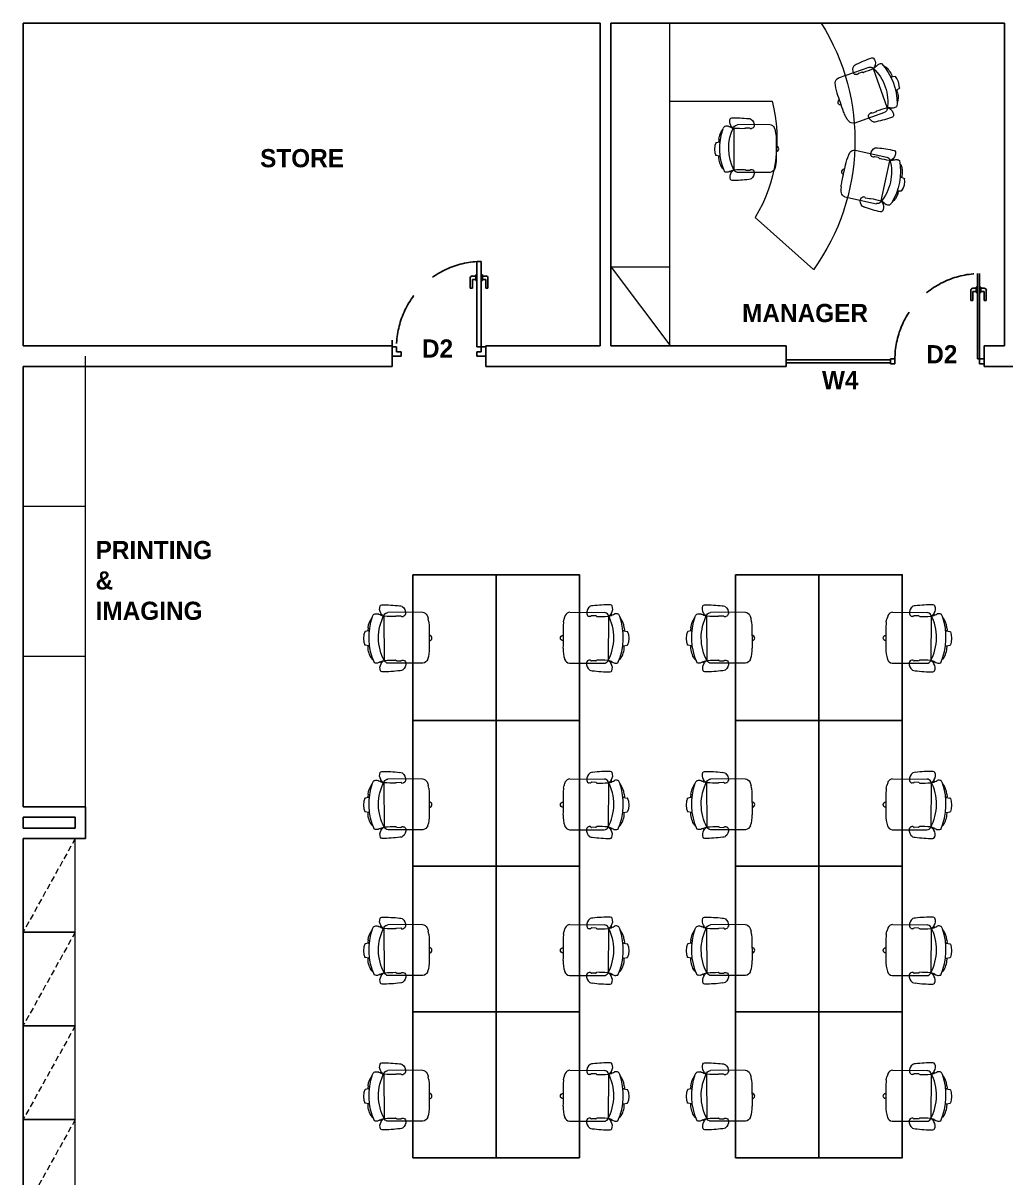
# Model space of a CAD drawing. Header units: inches. Extents: x 484217 to 497210, y -26946 to -21493.
# Drawn here: x 492946.8 to 493371.6, y -24862.1 to -24362.8 of the extents above; entities that cross this region are included whole.
import ezdxf

# ---------------------------------------------------------------- set-up
doc = ezdxf.new("R2010")
doc.units = ezdxf.units.IN
doc.header["$LTSCALE"] = 20
doc.header["$MEASUREMENT"] = 0
doc.linetypes.add('DASHED', pattern=[0.75, 0.5, -0.25])
doc.linetypes.add('HIDDEN2', pattern=[0.1875, 0.125, -0.0625])
for name, color, linetype in [('_new', 212, 'Continuous'), ('GLAZING', 4, 'Continuous'), ('I-DOORS', 104, 'Continuous'), ('I-FURN', 4, 'Continuous'), ('I-WALL-IN', 3, 'Continuous')]:
    doc.layers.add(name, color=color, linetype=linetype)
doc.layers.add('A-furniture', color=50, linetype='Continuous', lineweight=9)
doc.layers.add('I-ANNO-TEXT', color=7, linetype='Continuous', lineweight=18)
doc.styles.add('MICRO', font='')
doc.styles.get('MICRO').set_extended_font_data('MicrogrammaSSi', bold=True)

# ---------------------------------------------------------------- blocks, each defined once
blk = doc.blocks.new('A$C6A0E07C9')
at = {"layer": 'A-furniture'}
for p, q in [((-0.214, 0.272), (0.118, 0.288)), ((-0.012, 0.242), (-0.025, 0.242)), ((-0.011, 0.243), (-0.012, 0.242)), ((-0.008, 0.248), (-0.011, 0.243)), ((-0.011, 0.243), (-0.011, 0.243)), ((0.038, 0.251), (-0.003, 0.25)), ((0.042, 0.251), (0.045, 0.247)), ((0.045, 0.247), (0.046, 0.246)), ((0.046, 0.246), (0.048, 0.245)), ((0.048, 0.245), (0.048, 0.245)), ((0.159, 0.25), (0.179, -0.167)), ((-0.269, 0.177), (-0.266, 0.205)), ((0.315, 0.121), (0.306, 0.12)), ((0.313, 0.121), (0.347, 0.116)), ((0.315, 0.152), (0.319, 0.129)), ((0.351, 0.113), (0.36, 0.088)), ((-0.291, 0.02), (-0.289, 0.029)), ((-0.288, 0.01), (-0.291, 0.02)), ((-0.289, 0.029), (-0.284, 0.038)), ((-0.282, 0.002), (-0.288, 0.01)), ((-0.284, 0.038), (-0.276, 0.044)), ((-0.274, -0.003), (-0.282, 0.002)), ((-0.276, 0.044), (-0.267, 0.046)), ((0.364, 0.015), (0.358, -0.011)), ((0.36, 0.088), (0.366, 0.051)), ((0.366, 0.051), (0.364, 0.015)), ((-0.264, -0.004), (-0.274, -0.003)), ((0.311, -0.022), (0.322, -0.023)), ((0.32, -0.023), (0.355, -0.015)), ((0.355, -0.015), (0.356, -0.013)), ((0.356, -0.013), (0.358, -0.011)), ((-0.189, -0.217), (0.143, -0.2)), ((0.009, -0.176), (-0.004, -0.177)), ((0.009, -0.176), (0.009, -0.176)), ((0.01, -0.176), (0.009, -0.176)), ((0.013, -0.182), (0.01, -0.176)), ((0.059, -0.18), (0.018, -0.183)), ((0.063, -0.179), (0.066, -0.175)), ((0.066, -0.175), (0.067, -0.174)), ((0.067, -0.174), (0.069, -0.173)), ((0.069, -0.173), (0.069, -0.173)), ((0.296, -0.147), (0.284, -0.159))]:
    blk.add_line(p, q, dxfattribs=at)
for centre, radius, start, end in [((0.027, 0.278), 0.0792, 129.4999, 189.1152), ((0.007, 0.283), 0.0635, 94.0792, 117.5938), ((0.224, -0.892), 1.257, 92.3594, 100.1757), ((0.172, 0.345), 0.0192, 28.1256, 89.2436), ((0.121, 0.323), 0.0749, 330.3794, 24.513), ((0.594, -0.035), 0.893, 162.1203, 164.4323), ((-0.21, 0.223), 0.0487, 94.526, 161.0109), ((-0.022, 0.271), 0.0292, 192.0047, 264.4409), ((-0.004, 0.244), 0.00623, 84.8455, 131.3174), ((0.037, 0.241), 0.0101, 64.5281, 88.6391), ((0.001, 1.553), 1.309, 272.0899, 276.676), ((0.117, 0.241), 0.0463, 34.0902, 88.4441), ((0.149, 0.274), 0.0211, 279.8693, 313.3434), ((-0.249, 0.025), 0.471, 334.5973, 30.9732), ((0.17, 0.245), 0.0129, 130.1366, 158.0173), ((0.187, 0.181), 0.0779, 100.0525, 108.2672), ((0.108, 0.326), 0.0879, 309.6726, 333.0223), ((-1.125, 2.793), 2.849, 297.1157, 298.0695), ((-0.92, -0.013), 1.143, 14.0931, 15.0056), ((0.234, 0.223), 0.0597, 72.5282, 107.7011), ((0.195, 0.222), 0.0806, 25.5198, 45.5387), ((-0.301, 0.026), 0.614, 339.6108, 22.0467), ((0.128, 0.125), 0.189, 8.0925, 40.8276), ((0.182, 0.142), 0.452, 175.5289, 182.0991), ((72.219, 3.627), 72.574, 182.76527, 182.92488), ((0.31, 0.129), 0.0088, 301.088, 3.1667), ((0.347, 0.111), 0.00513, 22.8184, 91.0076), ((0.081, -0.062), 0.341, 182.481, 200.7553), ((0.116, -0.038), 0.211, 328.6962, 1.8079), ((0.318, -0.031), 0.00903, 2.1237, 63.3709), ((-0.186, -0.16), 0.0572, 202.8821, 266.1169), ((0.052, -0.207), 0.0792, 176.5782, 236.1936), ((0.002, -0.206), 0.0292, 101.2525, 173.6887), ((0.017, -0.177), 0.00623, 234.376, 280.848), ((0.058, -0.17), 0.0101, 277.0543, 301.1654), ((0.152, -1.479), 1.309, 89.0174, 93.6036), ((0.138, -0.155), 0.0449, 276.7939, 330.1521), ((0.172, -0.191), 0.0211, 52.3501, 85.8241), ((0.197, -0.155), 0.0211, 212.6602, 229.0352), ((0.163, -0.292), 0.122, 63.0548, 80.6357), ((0.136, -0.248), 0.0879, 32.6712, 56.0209), ((-0.92, -0.013), 1.143, 350.6964, 351.6126), ((0.149, -0.244), 0.0749, 341.1805, 35.314), ((0.324, 0.055), 0.26, 246.1539, 250.8174), ((0.249, -0.153), 0.0392, 254.2998, 275.9911), ((0.254, -0.14), 0.0518, 269.3553, 293.3788), ((0.031, -0.214), 0.0635, 248.0997, 271.6142), ((0.131, 0.976), 1.257, 265.5178, 273.334), ((0.202, -0.26), 0.0192, 276.4498, 337.5679)]:
    blk.add_arc(centre, radius, start, end, dxfattribs=at)
blk = doc.blocks.new('*U164')
at = {"layer": 'A-furniture'}
for p, q in [((2.5, -0.6), (2.5, 0)), ((3.3, -0.6), (0, -0.6)), ((0.8, -0.6), (0.8, -1.65)), ((1.992, -1.476), (2.525, -2.072))]:
    blk.add_line(p, q, dxfattribs=at)
at = {"layer": 'A-furniture', "linetype": 'HIDDEN2'}
blk.add_line((2.5, 0), (3.3, -0.6), dxfattribs=at)
at = {"layer": 'A-furniture'}
for centre, radius, start, end in [((1.189, -0.145), 1.554, 255.5214, 301.111), ((1.204, -0.234), 2.264, 237.868, 305.7215)]:
    blk.add_arc(centre, radius, start, end, dxfattribs=at)
for p, rotation in [((1.323, -1.428), 86.85652716130764), ((0.691, -2.585), 248.0226334994808), ((1.546, -2.651), 279.5773348211345)]:
    blk.add_blockref('A$C6A0E07C9', p, dxfattribs=dict(at, rotation=rotation))
blk = doc.blocks.new('glass doors- 900')
for p, q in [((387081, -15046), (387081, -14225)), ((387102, -15046), (387102, -14226)), ((387017, -14483), (387017, -14387)), ((387070, -14366), (387038, -14366)), ((387038, -14483), (387038, -14398)), ((387070, -14398), (387038, -14398)), ((387081, -14355), (387070, -14355)), ((387070, -14408), (387070, -14355)), ((387081, -14408), (387070, -14408)), ((387102, -14355), (387113, -14355)), ((387102, -14408), (387113, -14408)), ((387113, -14408), (387113, -14355)), ((387113, -14366), (387145, -14366)), ((387113, -14398), (387145, -14398)), ((387145, -14483), (387145, -14398)), ((387167, -14483), (387167, -14387)), ((387038, -14483), (387017, -14483)), ((387145, -14483), (387167, -14483)), ((387038, -15046), (387038, -15093)), ((387081, -15046), (387038, -15046)), ((387081, -15046), (387081, -15093)), ((387081, -15046), (387081, -15093)), ((387081, -15046), (387102, -15046)), ((387895, -15046), (387895, -15093)), ((387895, -15046), (387895, -15093)), ((387895, -15046), (387895, -15046)), ((387895, -15046), (387938, -15046)), ((387938, -15046), (387938, -15093)), ((387081, -15093), (387038, -15093)), ((387895, -15093), (387938, -15093))]:
    blk.add_line(p, q)
at = {"linetype": 'DASHED', "ltscale": 50}
blk.add_arc((387070, -15050), 825, 358.6028, 89.255, dxfattribs=at)
for centre, start, end in [((387038, -14387), 90, 180), ((387145, -14387), 0, 90)]:
    blk.add_arc(centre, 21.4, start, end)
blk = doc.blocks.new('door 1')
for p, q in [((86, 0), (0, 0)), ((0, -90), (0, 0)), ((86, -43), (86, 0)), ((814, 0), (900, 0)), ((814, -43), (814, 0)), ((900, -90), (900, 0)), ((43, -90), (0, -90)), ((86, -43), (43, -43)), ((43, -90), (43, -43)), ((43, -90), (43, -43)), ((43, -90), (43, -911)), ((43, -90), (86, -90)), ((86, -90), (86, -909)), ((814, -43), (857, -43)), ((857, -90), (857, -43)), ((857, -90), (857, -43)), ((857, -90), (900, -90)), ((857, -90), (857, -90)), ((-21, -652), (-21, -749)), ((0, -652), (-21, -652)), ((0, -652), (0, -738)), ((129, -652), (129, -738)), ((129, -652), (150, -652)), ((150, -652), (150, -749)), ((32, -738), (0, -738)), ((32, -770), (0, -770)), ((32, -727), (32, -781)), ((43, -727), (32, -727)), ((86, -727), (96, -727)), ((96, -727), (96, -781)), ((96, -738), (129, -738)), ((96, -770), (129, -770)), ((43, -781), (32, -781)), ((86, -781), (96, -781))]:
    blk.add_line(p, q)
at = {"linetype": 'DASHED', "ltscale": 50}
blk.add_arc((32, -86), 825, 270.745, 1.3972, dxfattribs=at)
for centre, start, end in [((0, -749), 180, 270), ((129, -749), 270, 0)]:
    blk.add_arc(centre, 21.4, start, end)
blk = doc.blocks.new('pivot door')
blk.add_line((-188253, -329835), (-188265, -329835))
at = {"layer": 'I-DOORS', "rotation": 180}
blk.add_blockref('door 1', (-188253, -329835), dxfattribs=at)

msp = doc.modelspace()

# ---------------------------------------------------------------- linework, layer by layer
at = {"layer": '_new', "elevation": 6.93}
for points in [[(493321.71, -24506.85), (493321.69, -24506.85)], [(492946.8, -25120.38), (492946.8, -24715.38)]]:
    msp.add_lwpolyline(points, dxfattribs=at)
at = {"layer": 'A-furniture', "linetype": 'HIDDEN2'}
for p, q in [((492969.3, -24715.38, 6.93), (492946.8, -24755.88, 6.93)), ((492969.3, -24755.88, 6.93), (492946.8, -24796.38, 6.93)), ((492969.3, -24796.38, 6.93), (492946.8, -24836.88, 6.93)), ((492969.3, -24836.88, 6.93), (492946.8, -24877.38, 6.93))]:
    msp.add_line(p, q, dxfattribs=at)
at = {"layer": 'A-furniture', "elevation": 6.93}
for points in [[(492973.8, -24701.62), (492973.8, -24506.85)], [(492973.8, -24571.77), (492946.8, -24571.77)], [(492973.8, -24636.7), (492946.8, -24636.7)]]:
    msp.add_lwpolyline(points, dxfattribs=at)
for points in [[(492946.8, -24755.88), (492969.3, -24755.88), (492969.3, -24715.38), (492946.8, -24715.38)], [(492946.8, -24796.38), (492969.3, -24796.38), (492969.3, -24755.88), (492946.8, -24755.88)], [(492946.8, -24836.88), (492969.3, -24836.88), (492969.3, -24796.38), (492946.8, -24796.38)], [(492946.8, -24877.38), (492969.3, -24877.38), (492969.3, -24836.88), (492946.8, -24836.88)]]:
    msp.add_lwpolyline(points, close=True, dxfattribs=at)
at = {"layer": 'GLAZING', "elevation": 6.93}
for points in [[(493321.71, -24508.39), (493276.71, -24508.39)], [(493321.71, -24509.74), (493276.71, -24509.74)], [(493321.71, -24508.39), (493321.71, -24509.74)]]:
    msp.add_lwpolyline(points, dxfattribs=at)
at = {"layer": 'I-FURN', "elevation": 6.93}
for points in [[(493115.29, -24601.35), (493115.29, -24664.35), (493151.29, -24664.35), (493151.29, -24601.35)], [(493151.29, -24601.35), (493151.29, -24664.35), (493187.29, -24664.35), (493187.29, -24601.35)], [(493254.79, -24601.35), (493254.79, -24664.35), (493290.79, -24664.35), (493290.79, -24601.35)], [(493290.79, -24601.35), (493290.79, -24664.35), (493326.79, -24664.35), (493326.79, -24601.35)], [(493115.29, -24664.35), (493115.29, -24727.35), (493151.29, -24727.35), (493151.29, -24664.35)], [(493151.29, -24664.35), (493151.29, -24727.35), (493187.29, -24727.35), (493187.29, -24664.35)], [(493254.79, -24664.35), (493254.79, -24727.35), (493290.79, -24727.35), (493290.79, -24664.35)], [(493290.79, -24664.35), (493290.79, -24727.35), (493326.79, -24727.35), (493326.79, -24664.35)], [(493115.29, -24727.35), (493115.29, -24790.35), (493151.29, -24790.35), (493151.29, -24727.35)], [(493151.29, -24727.35), (493151.29, -24790.35), (493187.29, -24790.35), (493187.29, -24727.35)], [(493254.79, -24727.35), (493254.79, -24790.35), (493290.79, -24790.35), (493290.79, -24727.35)], [(493290.79, -24727.35), (493290.79, -24790.35), (493326.79, -24790.35), (493326.79, -24727.35)], [(493115.29, -24790.35), (493115.29, -24853.35), (493151.29, -24853.35), (493151.29, -24790.35)], [(493151.29, -24790.35), (493151.29, -24853.35), (493187.29, -24853.35), (493187.29, -24790.35)], [(493254.79, -24790.35), (493254.79, -24853.35), (493290.79, -24853.35), (493290.79, -24790.35)], [(493290.79, -24790.35), (493290.79, -24853.35), (493326.79, -24853.35), (493326.79, -24790.35)]]:
    msp.add_lwpolyline(points, close=True, dxfattribs=at)
at = {"layer": 'I-WALL-IN'}
for p, q in [((493196.29, -24362.85, 6.93), (492946.8, -24362.85, 6.93)), ((493371.09, -24362.85, 6.93), (493200.79, -24362.85, 6.93)), ((493371.09, -24362.85, 6.93), (493371.09, -24502.35, 6.93)), ((492946.8, -24497.85, 6.93), (492946.8, -24502.35, 6.93)), ((493106.29, -24506.85, 6.93), (493106.29, -24499.97, 6.93)), ((492946.8, -24502.35, 6.93), (493106.29, -24502.35, 6.93)), ((493106.29, -24511.35, 6.93), (493106.29, -24506.85, 6.93)), ((493146.79, -24502.35, 6.93), (493155.79, -24502.35, 6.93)), ((493146.79, -24506.85, 6.93), (493146.79, -24502.35, 6.93)), ((493146.79, -24511.35, 6.93), (493146.79, -24506.85, 6.93)), ((493155.79, -24502.35, 6.93), (493196.29, -24502.35, 6.93)), ((493276.71, -24502.35, 6.93), (493276.71, -24506.85, 6.93)), ((493276.71, -24511.35, 6.93), (493276.71, -24506.85, 6.93)), ((493362.21, -24502.35, 6.93), (493362.21, -24506.85, 6.93)), ((493362.21, -24511.35, 6.93), (493362.21, -24506.85, 6.93)), ((492946.8, -24511.35, 6.93), (493106.29, -24511.35, 6.93)), ((493146.79, -24511.35, 6.93), (493155.79, -24511.35, 6.93)), ((493155.79, -24511.35, 6.93), (493200.79, -24511.35, 6.93)), ((492973.8, -24701.62, 6.93), (492946.8, -24701.62, 6.93)), ((492973.8, -24715.38, 6.93), (492973.8, -24701.62, 6.93)), ((492969.3, -24706.12, 6.93), (492946.8, -24706.12, 6.93)), ((492969.3, -24710.88, 6.93), (492969.3, -24706.12, 6.93)), ((492969.3, -24710.88, 6.93), (492946.8, -24710.88, 6.93)), ((492973.8, -24715.38, 6.93), (492946.8, -24715.38, 6.93))]:
    msp.add_line(p, q, dxfattribs=at)
at = {"layer": 'I-WALL-IN', "elevation": 6.93}
for points in [[(492946.8, -24497.85), (492946.8, -24362.85)], [(493196.29, -24362.85), (493196.29, -24502.35)], [(493200.79, -24362.85), (493200.79, -24502.35)], [(493276.71, -24502.35), (493200.79, -24502.35)], [(493371.09, -24502.35), (493362.21, -24502.35)], [(492946.8, -24701.62), (492946.8, -24511.35)], [(493276.71, -24511.35), (493200.79, -24511.35)], [(493416.09, -24511.35), (493362.21, -24511.35)], [(492946.8, -24710.88), (492946.8, -24706.12)], [(492946.8, -24706.12), (492946.8, -24710.88)], [(492946.8, -24710.88), (492969.3, -24710.88)]]:
    msp.add_lwpolyline(points, dxfattribs=at)

# ---------------------------------------------------------------- block references
at = {"xscale": -42.20344992757769, "yscale": 42.20344992757769, "zscale": 42.20344992757769, "rotation": 90}
msp.add_blockref('*U164', (493200.97, -24362.85, 6.93), dxfattribs=at)
at = {"layer": 'A-furniture'}
for p, xscale, yscale, zscale, rotation in [((493110.51, -24630.28, 48.93), -44.99999999897786, 45, 45, 3.143472837721584), ((493192.07, -24630.28, 48.93), 44.99999999897928, 44.99999999897928, 44.99999999897928, 356.8565271622451), ((493250.01, -24630.28, 48.93), -44.99999999897786, 45, 45, 3.143472837721584), ((493331.57, -24630.28, 48.93), 44.99999999897928, 44.99999999897928, 44.99999999897928, 356.8565271622451), ((493110.51, -24702.28, 49.74), -44.99999999897786, 45, 45, 3.143472837721584), ((493192.07, -24702.28, 49.74), 44.99999999897928, 44.99999999897928, 44.99999999897928, 356.8565271622451), ((493250.01, -24702.28, 49.74), -44.99999999897786, 45, 45, 3.143472837721584), ((493331.57, -24702.28, 49.74), 44.99999999897928, 44.99999999897928, 44.99999999897928, 356.8565271622451), ((493110.51, -24765.28, 49.74), -44.99999999897786, 45, 45, 3.143472837721584), ((493192.07, -24765.28, 49.74), 44.99999999897928, 44.99999999897928, 44.99999999897928, 356.8565271622451), ((493250.01, -24765.28, 49.74), -44.99999999897786, 45, 45, 3.143472837721584), ((493331.57, -24765.28, 49.74), 44.99999999897928, 44.99999999897928, 44.99999999897928, 356.8565271622451), ((493110.51, -24828.28, 49.74), -44.99999999897786, 45, 45, 3.143472837721584), ((493192.07, -24828.28, 49.74), 44.99999999897928, 44.99999999897928, 44.99999999897928, 356.8565271622451), ((493250.01, -24828.28, 49.74), -44.99999999897786, 45, 45, 3.143472837721584), ((493331.57, -24828.28, 49.74), 44.99999999897928, 44.99999999897928, 44.99999999897928, 356.8565271622451)]:
    msp.add_blockref('A$C6A0E07C9', p, dxfattribs=dict(at, xscale=xscale, yscale=yscale, zscale=zscale, rotation=rotation))
at = {"layer": 'GLAZING', "xscale": -0.04500000025145709, "yscale": 0.04499999998952262, "zscale": 0.04499999999999744}
msp.add_blockref('glass doors- 900', (510778.92, -23830.99, 6.93), dxfattribs=at)
at = {"layer": 'I-DOORS', "xscale": 0.04500000025145709, "yscale": 0.04500000025145709, "zscale": 0.04500000025145709}
msp.add_blockref('pivot door', (501618.18, -9664.26, 6.93), dxfattribs=at)

# ---------------------------------------------------------------- texts
at = {"layer": 'I-ANNO-TEXT', "char_height": 7.875, "attachment_point": 1, "style": 'MICRO'}
for s, insert in [('{\\fBahnschrift Light|b1|i0|c0|p34;STORE}', (493049.25, -24417.3, 6.93)), ('{\\fBahnschrift Light|b1|i0|c0|p34;MANAGER }', (493257.6, -24484.23, 6.93)), ('{\\fBahnschrift Light|b1|i0|c0|p34;D2}', (493119.22, -24499.59, 6.93)), ('{\\fBahnschrift Light|b1|i0|c0|p34;D2}', (493337.19, -24502.07, 6.93)), ('{\\fBahnschrift Light|b1|i0|c0|p34;W4}', (493292.12, -24513.24, 6.93)), ('\\pxql;{\\fBahnschrift Light|b1|i0|c0|p34;PRINTING\\P&\\PIMAGING  }', (492978.15, -24586.71, 6.93))]:
    msp.add_mtext_dynamic_manual_height_columns(s, width=7.4099, gutter_width=1.5, heights=[0], dxfattribs=dict(at, insert=insert))

doc.saveas('drawing.dxf')
